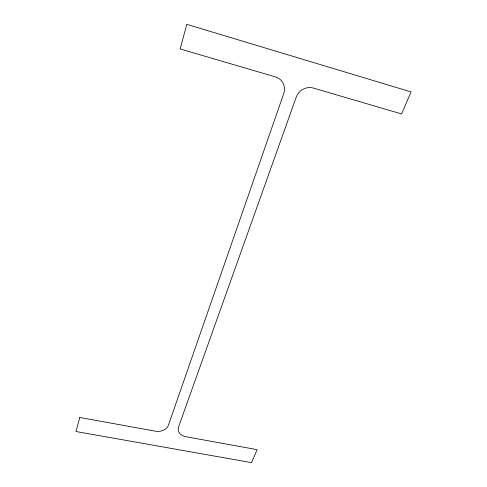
<?xml version="1.0" encoding="UTF-8"?>
<svg xmlns="http://www.w3.org/2000/svg" width="487" height="487" viewBox="0 0 487 487"><rect width="100%" height="100%" fill="white"/><g stroke="black" fill="none" stroke-linecap="round" stroke-linejoin="round"><path stroke-width="0.73" d="M79.777 417.462L75.948 431.512L251.529 462.65L257.124 449.647L185.791 436.699A10.483 7.975 -4.3 0 1 178.51 427.117L296.218 97.156A13.685 12.632 -42.2 0 1 313.305 88.031L401.574 113.952L411.052 91.921L186.807 24.35L180.117 48.925L275.514 76.94A13.733 13.021 -43.6 0 1 283.751 93.553L168.399 425.261A10.604 8.102 -2.1 0 1 155.517 431.208L79.777 417.462"/></g></svg>
